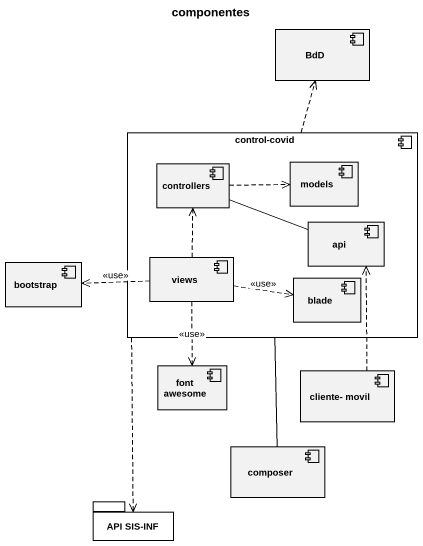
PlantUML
@startuml
title componentes
component BdD
component "control-covid" as control_covid {
  component controllers
  component models
  component api
  component views
  component blade
}
component bootstrap
component "font awesome" as font_awesome
component "cliente- movil" as cliente_movil
component composer
package "API SIS-INF" as API_SIS_INF {
}
control_covid .up.> BdD
control_covid ..> API_SIS_INF
controllers .right.> models
controllers -right- api
views .up.> controllers
views .left.> bootstrap : <<use>>
views .right.> blade : <<use>>
views ..> font_awesome : <<use>>
cliente_movil .up.> api
composer -up- control_covid
@enduml
